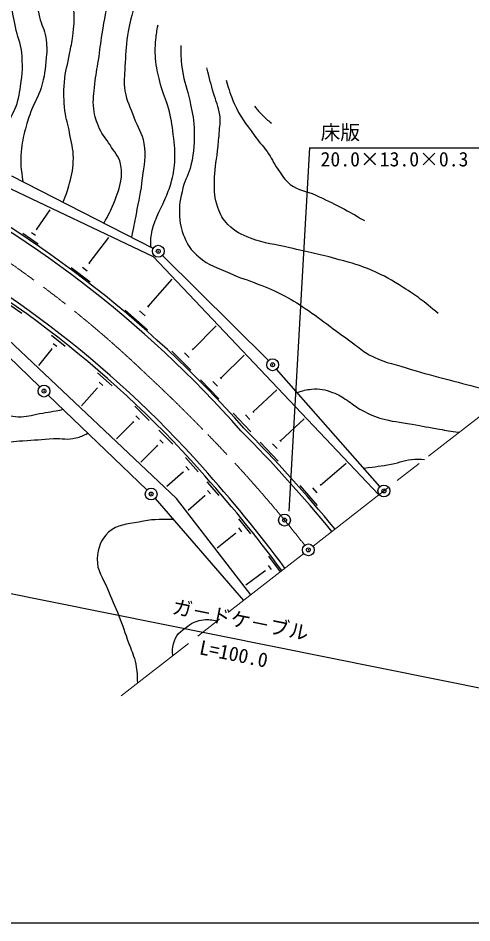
# Model space of a CAD drawing. Units: millimetres, scale not verified. Extents: x 40000 to 680000, y 20000 to 380000.
# Drawn here: x 307009 to 364400, y 205000 to 319404 of the extents above; entities that cross this region are included whole.
import ezdxf
from ezdxf.enums import TextEntityAlignment as Align

# ---------------------------------------------------------------- set-up
doc = ezdxf.new("R2010")
doc.units = ezdxf.units.MM
doc.header["$LTSCALE"] = 1000
doc.header["$PDMODE"] = 32
doc.header["$PDSIZE"] = 500
doc.linetypes.add('CHAIN', pattern=[18.5, 12, -1.5, 3.5, -1.5])
for name, color, linetype, lineweight in [('M-BGD', 7, 'Continuous', 25), ('M-BMK', 2, 'CHAIN', 13), ('M-BMK-ROW', 30, 'Continuous', 25), ('M-BMK-SRVR', 3, 'Continuous', 25), ('M-TTL-BAND', 7, 'Continuous', 25)]:
    doc.layers.add(name, color=color, linetype=linetype, lineweight=lineweight)
doc.layers.add('M-OTRS', color=6, linetype='Continuous')
doc.styles.add('@ＭＳ ゴシック', font='')
doc.styles.add('ＭＳ ゴシック', font='')
doc.styles.get('@ＭＳ ゴシック').set_extended_font_data('@MS Gothic')
doc.styles.get('ＭＳ ゴシック').set_extended_font_data('MS Gothic')

msp = doc.modelspace()

# ---------------------------------------------------------------- linework, layer by layer
at = {"layer": 'M-BGD'}
for p, q in [((343882, 302981), (341266, 257071)), ((343882, 302981), (369882, 302981)), ((304171, 298699), (324100, 289262)), ((309359, 292705), (311045, 295170)), ((307588, 292204), (309533, 290873)), ((308716, 292288), (309202, 291956)), ((309298, 292747), (309419, 292664)), ((316014, 288410), (318497, 291644)), ((315939, 288468), (316090, 288352)), ((324100, 289262), (352646, 259126)), ((313701, 287889), (316109, 286041)), ((315159, 287919), (315761, 287457)), ((323458, 282935), (326476, 286391)), ((305969, 283167), (307462, 282101)), ((323369, 283013), (323546, 282858)), ((320557, 282473), (323390, 279998)), ((322361, 282395), (323070, 281776)), ((329087, 277514), (332075, 280479)), ((327041, 258671), (305035, 279450)), ((311219, 279311), (312948, 277942)), ((311457, 278279), (311889, 277936)), ((311262, 277589), (309596, 275486)), ((311208, 277632), (311316, 277546)), ((326448, 277284), (328837, 274877)), ((328066, 277098), (328663, 276496)), ((329012, 277589), (329162, 277439)), ((332649, 273874), (335578, 276781)), ((317069, 274544), (318918, 272901)), ((330056, 273649), (332403, 271283)), ((331646, 273466), (332232, 272874)), ((332575, 273948), (332722, 273800)), ((317007, 272613), (315014, 270371)), ((316950, 272665), (317065, 272562)), ((317269, 273373), (317732, 272962)), ((336747, 269606), (339728, 272400)), ((321784, 270330), (323588, 268513)), ((321915, 269108), (322366, 268653)), ((334199, 269457), (336434, 267073)), ((335753, 269234), (336311, 268637)), ((336678, 269681), (336817, 269532)), ((321595, 268340), (319435, 266197)), ((321539, 268396), (321652, 268283)), ((340193, 265942), (343187, 268748)), ((324805, 267285), (326559, 265517)), ((324933, 266096), (325371, 265654)), ((337634, 265793), (339878, 263398)), ((339194, 265568), (339755, 264969)), ((340123, 266017), (340263, 265867)), ((324622, 265349), (322530, 263274)), ((324567, 265404), (324676, 265294)), ((328188, 263845), (329779, 262036)), ((345264, 260365), (348491, 263149)), ((327898, 261985), (325825, 260162)), ((327849, 262042), (327948, 261929)), ((328242, 262689), (328640, 262237)), ((330898, 260764), (332415, 259040)), ((342651, 260321), (344836, 257787)), ((344230, 260026), (344777, 259393)), ((345195, 260444), (345332, 260286)), ((336426, 246479), (327041, 258671)), ((330622, 258992), (328527, 257149)), ((330575, 259046), (330669, 258938)), ((330950, 259662), (331329, 259231)), ((334886, 256109), (336416, 254194)), ((334502, 254233), (332193, 252389)), ((334454, 254293), (334549, 254173)), ((334885, 254932), (335268, 254453)), ((281137, 251682), (388199, 230117)), ((338656, 251384), (340156, 249387)), ((338208, 249485), (335824, 247694)), ((338161, 249548), (338255, 249423)), ((338619, 250185), (338994, 249686))]:
    msp.add_line(p, q, dxfattribs=at)
for centre, radius, start, end in [((228432, 172852), 142990, 41.47538, 63.68058), ((228432, 172852), 142490, 41.47538, 63.68058), ((228991, 172293), 135747, 41.71254, 63.92289), ((228991, 172293), 135247, 41.71254, 63.9207), ((207719, 140555), 179706, 39.34464, 44.81884), ((207719, 140555), 180206, 39.34075, 44.8142), ((201967, 147223), 172104, 36.47807, 41.95615), ((201967, 147223), 172604, 36.48232, 41.95615)]:
    msp.add_arc(centre, radius, start, end, dxfattribs=at)
for points, knots in [([(302574, 300870), (303507, 302422), (303747, 302825), (304479, 304090), (305326, 305556), (305943, 306310), (306601, 307870), (307057, 308953), (307145, 309628), (307330, 310788), (307596, 312451), (307618, 313421), (307463, 315098), (307345, 316374), (306916, 317024), (306667, 318281), (306418, 319543), (306259, 320251), (306137, 321531), (306055, 322382), (305940, 322874), (306070, 323719), (306204, 324585), (306483, 325024), (306800, 325841), (307244, 326987), (307456, 327368), (308126, 328693)], [0, 0, 0, 0, 1, 1, 1, 2, 2, 2, 3, 3, 3, 4, 4, 4, 5, 5, 5, 6, 6, 6, 7, 7, 7, 8, 8, 8, 9, 9, 9, 9]), ([(310646, 327433), (310182, 326398), (310032, 326047), (309784, 325112), (309515, 324099), (309405, 323507), (309386, 322459), (309365, 321312), (309484, 320664), (309718, 319541), (309933, 318507), (310356, 318000), (310513, 316955), (310660, 315981), (310661, 315416), (310580, 314435), (310454, 312916), (310360, 312047), (309917, 310589), (309572, 309457), (309142, 308910), (308723, 307804), (308375, 306885), (308170, 306369), (307927, 305416), (307641, 304294), (307496, 303653), (307397, 302498), (307269, 301013), (307383, 300407), (307608, 298688)], [0, 0, 0, 0, 1, 1, 1, 2, 2, 2, 3, 3, 3, 4, 4, 4, 5, 5, 5, 6, 6, 6, 7, 7, 7, 8, 8, 8, 9, 9, 9, 10, 10, 10, 10]), ([(312679, 296093), (313139, 297183), (313274, 297548), (313531, 298520), (313852, 299734), (313995, 300446), (313995, 301703), (313995, 302959), (313750, 303649), (313531, 304886), (313337, 305981), (313057, 306565), (312934, 307671), (312776, 309087), (312758, 309898), (312868, 311318), (312977, 312737), (313277, 313500), (313531, 314899), (313690, 315779), (313816, 316267), (313929, 317154), (314088, 318414), (314131, 319135), (314061, 320403), (314021, 321144), (313722, 321521), (313663, 322260), (313567, 323471), (313837, 324031), (314260, 325311)], [0, 0, 0, 0, 1, 1, 1, 2, 2, 2, 3, 3, 3, 4, 4, 4, 5, 5, 5, 6, 6, 6, 7, 7, 7, 8, 8, 8, 9, 9, 9, 10, 10, 10, 10]), ([(317856, 293445), (318493, 294601), (318687, 294970), (319101, 296000), (319566, 297155), (319839, 297819), (320030, 299050), (320145, 299793), (320134, 300241), (319963, 300973), (319721, 302012), (319182, 302443), (318637, 303361), (318149, 304182), (317709, 304548), (317311, 305416), (316883, 306348), (316707, 306919), (316581, 307936), (316432, 309146), (316591, 309841), (316714, 311053), (316836, 312252), (317005, 312911), (317178, 314104), (317366, 315398), (317440, 316127), (317642, 317419), (317964, 319477), (318120, 320151), (318637, 322658)], [0, 0, 0, 0, 1, 1, 1, 2, 2, 2, 3, 3, 3, 4, 4, 4, 5, 5, 5, 6, 6, 6, 7, 7, 7, 8, 8, 8, 9, 9, 9, 10, 10, 10, 10]), ([(321654, 320801), (321210, 319145), (321081, 318636), (320859, 317220), (320616, 315680), (320597, 314799), (320527, 313241), (320474, 312051), (320348, 311369), (320527, 310191), (320733, 308839), (321189, 308161), (321654, 306875), (322126, 305573), (322688, 304926), (322914, 303560), (323193, 301871), (322907, 300883), (322715, 299183), (322512, 297380), (322257, 296389), (321920, 294607), (321702, 293455), (321630, 293086), (321339, 291663)], [0, 0, 0, 0, 1, 1, 1, 2, 2, 2, 3, 3, 3, 4, 4, 4, 5, 5, 5, 6, 6, 6, 7, 7, 7, 8, 8, 8, 8]), ([(323821, 290393), (323786, 291243), (323782, 291557), (323909, 292286), (324049, 293093), (324273, 293513), (324572, 294275), (324915, 295150), (325205, 295597), (325567, 296464), (325908, 297281), (326133, 297731), (326363, 298586), (326628, 299577), (326769, 300147), (326827, 301172), (326905, 302545), (326783, 303321), (326628, 304687), (326479, 305994), (326360, 306728), (326031, 308003), (325724, 309192), (325358, 309801), (325036, 310987), (324732, 312110), (324572, 312749), (324440, 313905), (324315, 314985), (324340, 315607), (324440, 316690), (324507, 317419), (324542, 317687), (324705, 318547)], [0, 0, 0, 0, 1, 1, 1, 2, 2, 2, 3, 3, 3, 4, 4, 4, 5, 5, 5, 6, 6, 6, 7, 7, 7, 8, 8, 8, 9, 9, 9, 10, 10, 10, 11, 11, 11, 11]), ([(327576, 315918), (327595, 314458), (327619, 313989), (327791, 312768), (328003, 311257), (328432, 310472), (328721, 308974), (328979, 307640), (329236, 306896), (329258, 305538), (329289, 303686), (329286, 302616), (328865, 300813), (328595, 299659), (328152, 299098), (327862, 297949), (327512, 296557), (327336, 295731), (327433, 294298), (327515, 293087), (327697, 292387), (328220, 291291), (328666, 290357), (329085, 289894), (329867, 289215), (331170, 288084), (332202, 287865), (333768, 287139), (335125, 286510), (335965, 286347), (337348, 285779), (338679, 285232), (339442, 284951), (340713, 284275), (341932, 283627), (342574, 283186), (343719, 282414), (344981, 281563), (345641, 281021), (346869, 280123), (347976, 279315), (348587, 278850), (349697, 278047), (350364, 277565), (350692, 277222), (351415, 276830), (353110, 275911), (354228, 275757), (356069, 275184), (357928, 274604), (358986, 274335), (360865, 273823), (362678, 273330), (363708, 273107), (365519, 272606), (366833, 272243), (368302, 271941), (368919, 271814)], [0, 0, 0, 0, 1, 1, 1, 2, 2, 2, 3, 3, 3, 4, 4, 4, 5, 5, 5, 6, 6, 6, 7, 7, 7, 8, 8, 8, 9, 9, 9, 10, 10, 10, 11, 11, 11, 12, 12, 12, 13, 13, 13, 14, 14, 14, 15, 15, 15, 16, 16, 16, 17, 17, 17, 18, 18, 18, 19, 19, 19, 19]), ([(360149, 282056), (358146, 283685), (357543, 284208), (355711, 285349), (354224, 286276), (353378, 286795), (351773, 287497), (350210, 288181), (349262, 288387), (347621, 288857), (345202, 289551), (343802, 289766), (341357, 290361), (339426, 290830), (338272, 290865), (336417, 291578), (335200, 292046), (334484, 292381), (333554, 293296), (332856, 293982), (332580, 294517), (332265, 295443), (331848, 296672), (331844, 297439), (331836, 298737), (331825, 300254), (332079, 301092), (332229, 302602), (332315, 303469), (332386, 303953), (332444, 304822), (332505, 305743), (332642, 306270), (332516, 307184), (332364, 308280), (332026, 308839), (331728, 309905), (331377, 311159), (331274, 311563), (330869, 313126)], [0, 0, 0, 0, 1, 1, 1, 2, 2, 2, 3, 3, 3, 4, 4, 4, 5, 5, 5, 6, 6, 6, 7, 7, 7, 8, 8, 8, 9, 9, 9, 10, 10, 10, 11, 11, 11, 12, 12, 12, 13, 13, 13, 13]), ([(333339, 311551), (333696, 310186), (333860, 309728), (334341, 308616), (335074, 306921), (335792, 306122), (336847, 304607), (337438, 303758), (337892, 303373), (338493, 302531), (339084, 301704), (339271, 301145), (339854, 300312), (340412, 299514), (340650, 298964), (341429, 298379), (342520, 297558), (343406, 297582), (344650, 297018), (345926, 296441), (346632, 296096), (347872, 295443), (349035, 294831), (349416, 294611), (350807, 293797)], [0, 0, 0, 0, 1, 1, 1, 2, 2, 2, 3, 3, 3, 4, 4, 4, 5, 5, 5, 6, 6, 6, 7, 7, 7, 8, 8, 8, 8]), ([(336918, 308258), (337364, 307703), (337500, 307533), (337921, 307113), (338341, 306692), (338511, 306556), (339066, 306110)], [0, 0, 0, 0, 1, 1, 1, 2, 2, 2, 2]), ([(342308, 272040), (343063, 272332), (343392, 272418), (344116, 272490), (345168, 272595), (345792, 272421), (346788, 272068), (347553, 271797), (347926, 271509), (348616, 271084), (349271, 270680), (349560, 270330), (350233, 269959), (351181, 269437), (351730, 269151), (352765, 268834), (354315, 268359), (355249, 268358), (356843, 268060), (358187, 267809), (358938, 267655), (360288, 267428), (361261, 267264), (361575, 267213), (362784, 267031)], [0, 0, 0, 0, 1, 1, 1, 2, 2, 2, 3, 3, 3, 4, 4, 4, 5, 5, 5, 6, 6, 6, 7, 7, 7, 8, 8, 8, 8]), ([(312723, 269901), (311280, 269617), (310898, 269540), (309721, 269347), (308663, 269173), (308077, 268910), (307005, 268946), (306048, 268978), (305523, 269230), (304645, 269614), (304044, 269877), (303783, 270166), (303221, 270504), (302653, 270846), (302385, 271158), (301751, 271350), (301066, 271558), (300642, 271554), (299926, 271528), (299028, 271496), (298519, 271417), (297655, 271172), (296710, 270904), (296177, 270706), (295340, 270193), (294698, 269799), (294402, 269478), (293870, 268946), (293369, 268444), (293071, 268164), (292690, 267566), (292243, 266862), (292158, 266379), (291844, 265607), (291565, 264918), (291540, 264473), (291177, 263826), (290757, 263079), (290427, 262713), (289841, 262089), (289242, 261451), (288891, 261084), (288149, 260620), (287469, 260195), (287146, 260074), (286279, 259774)], [0, 0, 0, 0, 1, 1, 1, 2, 2, 2, 3, 3, 3, 4, 4, 4, 5, 5, 5, 6, 6, 6, 7, 7, 7, 8, 8, 8, 9, 9, 9, 10, 10, 10, 11, 11, 11, 12, 12, 12, 13, 13, 13, 14, 14, 14, 15, 15, 15, 15]), ([(288616, 258438), (289440, 258879), (289717, 259057), (290353, 259551), (291256, 260253), (291619, 260814), (292356, 261688), (292957, 262401), (293248, 262839), (293781, 263603), (294270, 264303), (294426, 264782), (294983, 265428), (295563, 266100), (295899, 266513), (296675, 266942), (297514, 267406), (298078, 267571), (299035, 267610), (299988, 267649), (300509, 267366), (301417, 267076), (302122, 266851), (302462, 266581), (303154, 266319), (303699, 266112), (304001, 265953), (304579, 265874), (305751, 265713), (306425, 265903), (307606, 265963), (309121, 266040), (309965, 266152), (311480, 266230), (312592, 266287), (313255, 266028), (314329, 266319), (314942, 266485), (315207, 266575), (315846, 266902)], [0, 0, 0, 0, 1, 1, 1, 2, 2, 2, 3, 3, 3, 4, 4, 4, 5, 5, 5, 6, 6, 6, 7, 7, 7, 8, 8, 8, 9, 9, 9, 10, 10, 10, 11, 11, 11, 12, 12, 12, 13, 13, 13, 13]), ([(350722, 262502), (352374, 262706), (352831, 262757), (354171, 262998), (355358, 263211), (355988, 263594), (357194, 263631), (357662, 263645), (357849, 263657), (358393, 263607)], [0, 0, 0, 0, 1, 1, 1, 2, 2, 2, 3, 3, 3, 3]), ([(326644, 256003), (324664, 256017), (323948, 256037), (322274, 255681), (320734, 255354), (319616, 255452), (318458, 254386), (317414, 253425), (317115, 252464), (317027, 251047), (316929, 249476), (317765, 248704), (318322, 247231), (318832, 245881), (319224, 245167), (319753, 243824), (320271, 242508), (320504, 241750), (320979, 240417), (321301, 239513), (321571, 239033), (321797, 238101), (322055, 237035), (322057, 236587), (322104, 235312)], [0, 0, 0, 0, 1, 1, 1, 2, 2, 2, 3, 3, 3, 4, 4, 4, 5, 5, 5, 6, 6, 6, 7, 7, 7, 8, 8, 8, 8]), ([(326599, 238817), (326514, 239415), (326542, 239729), (326670, 240290), (326920, 241378), (327543, 241878), (328455, 242520), (329145, 243007), (329621, 243242), (330462, 243329), (331133, 243398), (331468, 243345), (332183, 243171)], [0, 0, 0, 0, 1, 1, 1, 2, 2, 2, 3, 3, 3, 4, 4, 4, 4])]:
    msp.add_open_spline(points, degree=3, knots=knots, dxfattribs=at)
at = {"layer": 'M-BMK'}
for p, q in [((344312, 252628), (370365, 272941)), ((343129, 251706), (320062, 233720))]:
    msp.add_line(p, q, dxfattribs=at)
for centre, radius, start, end in [((252984, 213038), 92178, 53.55772, 66.23138), ((227463, 174502), 138358, 46.23079, 54.53517), ((184413, 124913), 203973, 44.31279, 47.13422), ((204760, 143817), 176210, 38.71816, 44.53617), ((204760, 143817), 176210, 38.18796, 39.26851)]:
    msp.add_arc(centre, radius, start, end, dxfattribs=at)
at = {"layer": 'M-BMK-ROW'}
for p, q in [((324073, 290264), (306207, 299404)), ((338664, 276097), (325273, 289394)), ((297306, 284791), (309749, 272761)), ((352774, 260175), (339692, 275007)), ((310829, 271720), (323298, 259747)), ((324331, 258661), (335534, 245783))]:
    msp.add_line(p, q, dxfattribs=at)
for centre in [(324741, 289922), (339196, 275569), (310288, 272240), (323839, 259227), (353270, 259613)]:
    msp.add_circle(centre, 750, dxfattribs=at)
for p in [(324741, 289922), (339196, 275569), (310288, 272240), (353270, 259613), (323839, 259227)]:
    msp.add_point(p, dxfattribs=at)
at = {"layer": 'M-BMK-SRVR'}
for centre in [(340703, 255929), (343721, 252167)]:
    msp.add_circle(centre, 750, dxfattribs=at)
for p in [(340703, 255929), (343721, 252167)]:
    msp.add_point(p, dxfattribs=at)
at = {"layer": 'M-OTRS'}
msp.add_point((343721, 252167), dxfattribs=at)
at = {"layer": 'M-TTL-BAND'}
msp.add_line((40000, 205000), (579000, 205000), dxfattribs=at)

# ---------------------------------------------------------------- texts
at = {"layer": 'M-BGD', "style": 'ＭＳ ゴシック'}
msp.add_text('床版', height=1833, dxfattribs=at).set_placement((345257, 303481), align=Align.BOTTOM_LEFT)
msp.add_text('20.0×13.0×0.3', height=1833, dxfattribs=at).set_placement((345257, 302481), align=Align.TOP_LEFT)
msp.add_text('ガ－ドケ－ブル', height=1833, rotation=348.612, dxfattribs=at).set_placement((334866, 241880), align=Align.BOTTOM_CENTER)
at = {"layer": 'M-BGD', "style": '@ＭＳ ゴシック'}
msp.add_text('L=100.0', height=1833, rotation=348.612, dxfattribs=at).set_placement((334471, 239919), align=Align.TOP_CENTER)

doc.saveas('drawing.dxf')
